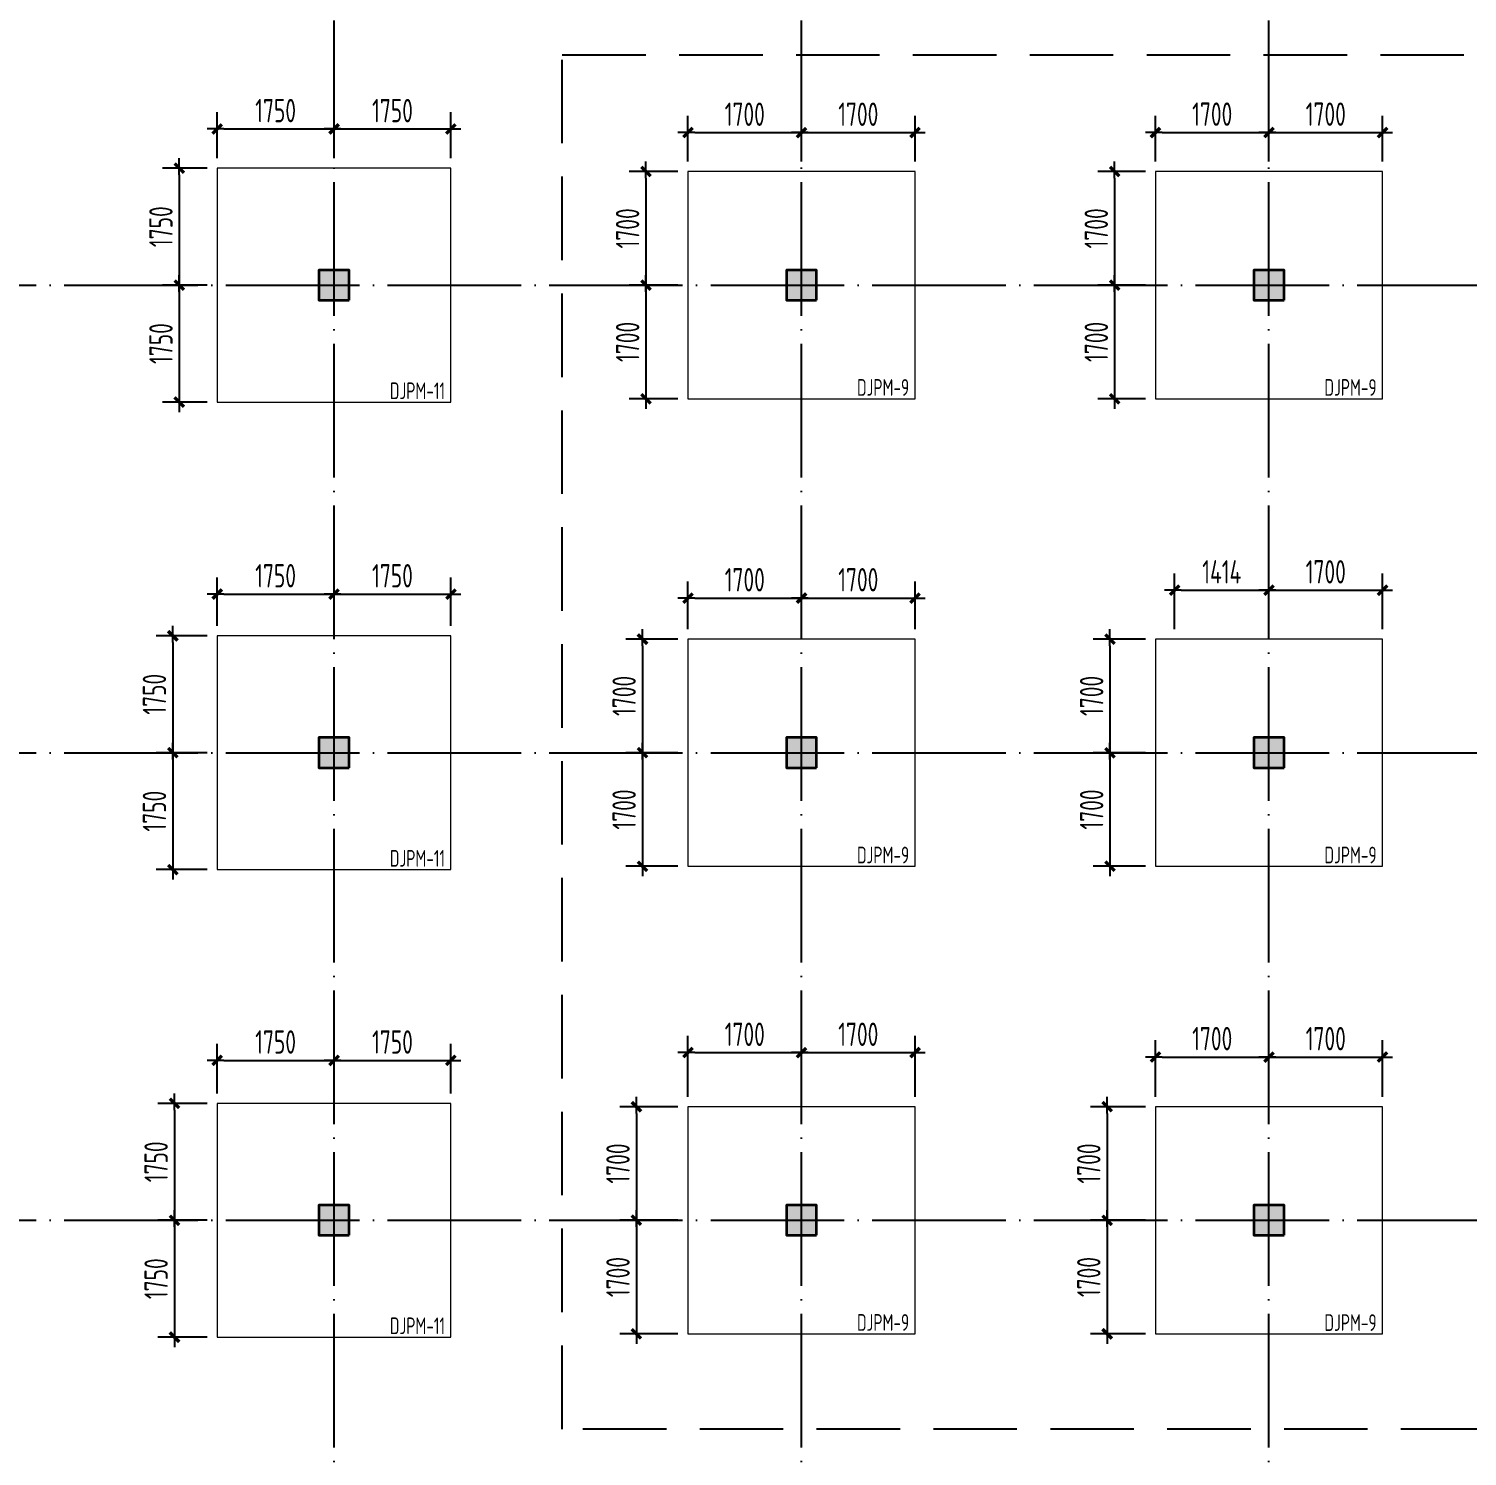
# Model space of a CAD drawing. Extents: x 8243024 to 8945023, y 669070 to 951310.
# Drawn here: x 8320972 to 8342511, y 724167 to 745537 of the extents above; entities that cross this region are included whole.
import ezdxf
from ezdxf.enums import TextEntityAlignment as Align

# ---------------------------------------------------------------- set-up
doc = ezdxf.new("R2010")
doc.units = 0
doc.header["$LTSCALE"] = 1000
doc.linetypes.add('DASH', pattern=[0.35, 0.25, -0.1])
doc.linetypes.add('DOTE', pattern=[2.42, 2, -0.2, 0.02, -0.2])
doc.layers.get('0').update_dxf_attribs({"linetype": 'CONTINUOUS'})
doc.layers.get('Defpoints').update_dxf_attribs({"linetype": 'CONTINUOUS'})
for name, color, linetype, lineweight in [('1505', 2, 'CONTINUOUS', 18), ('1526', 7, 'CONTINUOUS', 18), ('柱', 2, 'CONTINUOUS', 35)]:
    doc.layers.add(name, color=color, linetype=linetype, lineweight=lineweight)
for name, color, linetype in [('DIM', 3, 'CONTINUOUS'), ('DOTE', 1, 'DOTE'), ('柱涂实', 54, 'CONTINUOUS')]:
    doc.layers.add(name, color=color, linetype=linetype)
doc.styles.add('PkpmHz', font='Pkpmeng', dxfattribs={"width": 0.7, "bigfont": 'hztxt'})
doc.styles.add('TSSD_Dimension', font='Tssdeng.shx', dxfattribs={"width": 0.7, "bigfont": 'tssdchn.shx'})
doc.dimstyles.new('TSSD_100_100$0', dxfattribs={"dimtxt": 350, "dimasz": 100, "dimexe": 250, "dimexo": 150, "dimgap": 100, "dimtad": 1, "dimdec": 0, "dimzin": 0, "dimdsep": 46, "dimtxsty": 'TSSD_Dimension', "dimblk": '_TSDBK', "dimblk1": '_TSDBK', "dimblk2": '_TSDBK', "dimsah": 1, "dimcen": 0, "dimclrt": 7, "dimadec": 0, "dimazin": 0, "dimtfac": 1, "dimtdec": 0, "dimtix": 1, "dimtmove": 2, "dimatfit": 3, "dimldrblk": '_TSDBK', "dimfxl": 0, "dimtolj": 1, "dimtzin": 0, "dimarcsym": 0})

# ---------------------------------------------------------------- blocks, each defined once
blk = doc.blocks.new('_TSDBK')
blk.add_line((-1, 0), (1.5, 0))
at = {"const_width": 0.5}
blk.add_lwpolyline([(-0.7, -0.7), (0.7, 0.7)], dxfattribs=at)
blk = doc.blocks.new('*D3310')
at = {"layer": 'Defpoints', "color": 0}
for p in [(8323793, 743449), (8323226, 741699), (8323793, 741699)]:
    blk.add_point(p, dxfattribs=at)
at = {"layer": 'DIM', "color": 0, "lineweight": -2}
for p, q in [((8323643, 743449), (8322976, 743449)), ((8323226, 743349), (8323226, 741799)), ((8323643, 741699), (8322976, 741699))]:
    blk.add_line(p, q, dxfattribs=at)
at = {"layer": 'DIM', "color": 0, "lineweight": -2, "xscale": 100, "yscale": 100, "zscale": 100}
for p, rotation in [((8323226, 743449), 90), ((8323226, 741699), 270)]:
    blk.add_blockref('_TSDBK', p, dxfattribs=dict(at, rotation=rotation))
at = {"layer": 'DIM', "color": 7, "insert": (8322951, 742574), "char_height": 350, "attachment_point": 5, "rotation": 90, "style": 'TSSD_Dimension'}
blk.add_mtext('\\A1;1750', dxfattribs=at)
blk = doc.blocks.new('*D3311')
at = {"layer": 'Defpoints', "color": 0}
for p in [(8323793, 741699), (8323226, 739949), (8323793, 739949)]:
    blk.add_point(p, dxfattribs=at)
at = {"layer": 'DIM', "color": 0, "lineweight": -2}
for p, q in [((8323643, 741699), (8322976, 741699)), ((8323226, 741599), (8323226, 740049)), ((8323643, 739949), (8322976, 739949))]:
    blk.add_line(p, q, dxfattribs=at)
at = {"layer": 'DIM', "color": 0, "lineweight": -2, "xscale": 100, "yscale": 100, "zscale": 100}
for p, rotation in [((8323226, 741699), 90), ((8323226, 739949), 270)]:
    blk.add_blockref('_TSDBK', p, dxfattribs=dict(at, rotation=rotation))
at = {"layer": 'DIM', "color": 7, "insert": (8322951, 740824), "char_height": 350, "attachment_point": 5, "rotation": 90, "style": 'TSSD_Dimension'}
blk.add_mtext('\\A1;1750', dxfattribs=at)
blk = doc.blocks.new('*D3312')
at = {"layer": 'Defpoints', "color": 0}
for p in [(8325543, 744037), (8323793, 743449), (8325543, 743449)]:
    blk.add_point(p, dxfattribs=at)
at = {"layer": 'DIM', "color": 0, "lineweight": -2}
for p, q in [((8323793, 743599), (8323793, 744287)), ((8325543, 743599), (8325543, 744287)), ((8323893, 744037), (8325443, 744037))]:
    blk.add_line(p, q, dxfattribs=at)
at = {"layer": 'DIM', "color": 0, "lineweight": -2, "xscale": 100, "yscale": 100, "zscale": 100, "rotation": 180}
blk.add_blockref('_TSDBK', (8323793, 744037), dxfattribs=at)
at = {"layer": 'DIM', "color": 0, "lineweight": -2, "xscale": 100, "yscale": 100, "zscale": 100}
blk.add_blockref('_TSDBK', (8325543, 744037), dxfattribs=at)
at = {"layer": 'DIM', "color": 7, "insert": (8324668, 744312), "char_height": 350, "attachment_point": 5, "style": 'TSSD_Dimension'}
blk.add_mtext('\\A1;1750', dxfattribs=at)
blk = doc.blocks.new('*D3313')
at = {"layer": 'Defpoints', "color": 0}
for p in [(8327293, 744037), (8325543, 743449), (8327293, 743449)]:
    blk.add_point(p, dxfattribs=at)
at = {"layer": 'DIM', "color": 0, "lineweight": -2}
for p, q in [((8325543, 743599), (8325543, 744287)), ((8327293, 743599), (8327293, 744287)), ((8325643, 744037), (8327193, 744037))]:
    blk.add_line(p, q, dxfattribs=at)
at = {"layer": 'DIM', "color": 0, "lineweight": -2, "xscale": 100, "yscale": 100, "zscale": 100, "rotation": 180}
blk.add_blockref('_TSDBK', (8325543, 744037), dxfattribs=at)
at = {"layer": 'DIM', "color": 0, "lineweight": -2, "xscale": 100, "yscale": 100, "zscale": 100}
blk.add_blockref('_TSDBK', (8327293, 744037), dxfattribs=at)
at = {"layer": 'DIM', "color": 7, "insert": (8326418, 744312), "char_height": 350, "attachment_point": 5, "style": 'TSSD_Dimension'}
blk.add_mtext('\\A1;1750', dxfattribs=at)
blk = doc.blocks.new('*D3314')
at = {"layer": 'Defpoints', "color": 0}
for p in [(8330843, 743399), (8330214, 741699), (8330843, 741699)]:
    blk.add_point(p, dxfattribs=at)
at = {"layer": 'DIM', "color": 0, "lineweight": -2}
for p, q in [((8330693, 743399), (8329964, 743399)), ((8330214, 743299), (8330214, 741799)), ((8330693, 741699), (8329964, 741699))]:
    blk.add_line(p, q, dxfattribs=at)
at = {"layer": 'DIM', "color": 0, "lineweight": -2, "xscale": 100, "yscale": 100, "zscale": 100}
for p, rotation in [((8330214, 743399), 90), ((8330214, 741699), 270)]:
    blk.add_blockref('_TSDBK', p, dxfattribs=dict(at, rotation=rotation))
at = {"layer": 'DIM', "color": 7, "insert": (8329939, 742549), "char_height": 350, "attachment_point": 5, "rotation": 90, "style": 'TSSD_Dimension'}
blk.add_mtext('\\A1;1700', dxfattribs=at)
blk = doc.blocks.new('*D3315')
at = {"layer": 'Defpoints', "color": 0}
for p in [(8330843, 741699), (8330214, 739999), (8330843, 739999)]:
    blk.add_point(p, dxfattribs=at)
at = {"layer": 'DIM', "color": 0, "lineweight": -2}
for p, q in [((8330693, 741699), (8329964, 741699)), ((8330214, 741599), (8330214, 740099)), ((8330693, 739999), (8329964, 739999))]:
    blk.add_line(p, q, dxfattribs=at)
at = {"layer": 'DIM', "color": 0, "lineweight": -2, "xscale": 100, "yscale": 100, "zscale": 100}
for p, rotation in [((8330214, 741699), 90), ((8330214, 739999), 270)]:
    blk.add_blockref('_TSDBK', p, dxfattribs=dict(at, rotation=rotation))
at = {"layer": 'DIM', "color": 7, "insert": (8329939, 740849), "char_height": 350, "attachment_point": 5, "rotation": 90, "style": 'TSSD_Dimension'}
blk.add_mtext('\\A1;1700', dxfattribs=at)
blk = doc.blocks.new('*D3316')
at = {"layer": 'Defpoints', "color": 0}
for p in [(8332543, 743983), (8330843, 743399), (8332543, 743399)]:
    blk.add_point(p, dxfattribs=at)
at = {"layer": 'DIM', "color": 0, "lineweight": -2}
for p, q in [((8330843, 743549), (8330843, 744233)), ((8332543, 743549), (8332543, 744233)), ((8330943, 743983), (8332443, 743983))]:
    blk.add_line(p, q, dxfattribs=at)
at = {"layer": 'DIM', "color": 0, "lineweight": -2, "xscale": 100, "yscale": 100, "zscale": 100, "rotation": 180}
blk.add_blockref('_TSDBK', (8330843, 743983), dxfattribs=at)
at = {"layer": 'DIM', "color": 0, "lineweight": -2, "xscale": 100, "yscale": 100, "zscale": 100}
blk.add_blockref('_TSDBK', (8332543, 743983), dxfattribs=at)
at = {"layer": 'DIM', "color": 7, "insert": (8331693, 744258), "char_height": 350, "attachment_point": 5, "style": 'TSSD_Dimension'}
blk.add_mtext('\\A1;1700', dxfattribs=at)
blk = doc.blocks.new('*D3317')
at = {"layer": 'Defpoints', "color": 0}
for p in [(8334243, 743983), (8332543, 743399), (8334243, 743399)]:
    blk.add_point(p, dxfattribs=at)
at = {"layer": 'DIM', "color": 0, "lineweight": -2}
for p, q in [((8332543, 743549), (8332543, 744233)), ((8334243, 743549), (8334243, 744233)), ((8332643, 743983), (8334143, 743983))]:
    blk.add_line(p, q, dxfattribs=at)
at = {"layer": 'DIM', "color": 0, "lineweight": -2, "xscale": 100, "yscale": 100, "zscale": 100, "rotation": 180}
blk.add_blockref('_TSDBK', (8332543, 743983), dxfattribs=at)
at = {"layer": 'DIM', "color": 0, "lineweight": -2, "xscale": 100, "yscale": 100, "zscale": 100}
blk.add_blockref('_TSDBK', (8334243, 743983), dxfattribs=at)
at = {"layer": 'DIM', "color": 7, "insert": (8333393, 744258), "char_height": 350, "attachment_point": 5, "style": 'TSSD_Dimension'}
blk.add_mtext('\\A1;1700', dxfattribs=at)
blk = doc.blocks.new('*D3318')
at = {"layer": 'Defpoints', "color": 0}
for p in [(8337843, 743399), (8337232, 741699), (8337843, 741699)]:
    blk.add_point(p, dxfattribs=at)
at = {"layer": 'DIM', "color": 0, "lineweight": -2}
for p, q in [((8337693, 743399), (8336982, 743399)), ((8337232, 743299), (8337232, 741799)), ((8337693, 741699), (8336982, 741699))]:
    blk.add_line(p, q, dxfattribs=at)
at = {"layer": 'DIM', "color": 0, "lineweight": -2, "xscale": 100, "yscale": 100, "zscale": 100}
for p, rotation in [((8337232, 743399), 90), ((8337232, 741699), 270)]:
    blk.add_blockref('_TSDBK', p, dxfattribs=dict(at, rotation=rotation))
at = {"layer": 'DIM', "color": 7, "insert": (8336957, 742549), "char_height": 350, "attachment_point": 5, "rotation": 90, "style": 'TSSD_Dimension'}
blk.add_mtext('\\A1;1700', dxfattribs=at)
blk = doc.blocks.new('*D3319')
at = {"layer": 'Defpoints', "color": 0}
for p in [(8337843, 741699), (8337232, 739999), (8337843, 739999)]:
    blk.add_point(p, dxfattribs=at)
at = {"layer": 'DIM', "color": 0, "lineweight": -2}
for p, q in [((8337693, 741699), (8336982, 741699)), ((8337232, 741599), (8337232, 740099)), ((8337693, 739999), (8336982, 739999))]:
    blk.add_line(p, q, dxfattribs=at)
at = {"layer": 'DIM', "color": 0, "lineweight": -2, "xscale": 100, "yscale": 100, "zscale": 100}
for p, rotation in [((8337232, 741699), 90), ((8337232, 739999), 270)]:
    blk.add_blockref('_TSDBK', p, dxfattribs=dict(at, rotation=rotation))
at = {"layer": 'DIM', "color": 7, "insert": (8336957, 740849), "char_height": 350, "attachment_point": 5, "rotation": 90, "style": 'TSSD_Dimension'}
blk.add_mtext('\\A1;1700', dxfattribs=at)
blk = doc.blocks.new('*D3320')
at = {"layer": 'Defpoints', "color": 0}
for p in [(8339543, 743984), (8337843, 743399), (8339543, 743399)]:
    blk.add_point(p, dxfattribs=at)
at = {"layer": 'DIM', "color": 0, "lineweight": -2}
for p, q in [((8337843, 743549), (8337843, 744234)), ((8339543, 743549), (8339543, 744234)), ((8337943, 743984), (8339443, 743984))]:
    blk.add_line(p, q, dxfattribs=at)
at = {"layer": 'DIM', "color": 0, "lineweight": -2, "xscale": 100, "yscale": 100, "zscale": 100, "rotation": 180}
blk.add_blockref('_TSDBK', (8337843, 743984), dxfattribs=at)
at = {"layer": 'DIM', "color": 0, "lineweight": -2, "xscale": 100, "yscale": 100, "zscale": 100}
blk.add_blockref('_TSDBK', (8339543, 743984), dxfattribs=at)
at = {"layer": 'DIM', "color": 7, "insert": (8338693, 744259), "char_height": 350, "attachment_point": 5, "style": 'TSSD_Dimension'}
blk.add_mtext('\\A1;1700', dxfattribs=at)
blk = doc.blocks.new('*D3321')
at = {"layer": 'Defpoints', "color": 0}
for p in [(8341243, 743984), (8339543, 743399), (8341243, 743399)]:
    blk.add_point(p, dxfattribs=at)
at = {"layer": 'DIM', "color": 0, "lineweight": -2}
for p, q in [((8339543, 743549), (8339543, 744234)), ((8341243, 743549), (8341243, 744234)), ((8339643, 743984), (8341143, 743984))]:
    blk.add_line(p, q, dxfattribs=at)
at = {"layer": 'DIM', "color": 0, "lineweight": -2, "xscale": 100, "yscale": 100, "zscale": 100, "rotation": 180}
blk.add_blockref('_TSDBK', (8339543, 743984), dxfattribs=at)
at = {"layer": 'DIM', "color": 0, "lineweight": -2, "xscale": 100, "yscale": 100, "zscale": 100}
blk.add_blockref('_TSDBK', (8341243, 743984), dxfattribs=at)
at = {"layer": 'DIM', "color": 7, "insert": (8340393, 744259), "char_height": 350, "attachment_point": 5, "style": 'TSSD_Dimension'}
blk.add_mtext('\\A1;1700', dxfattribs=at)
blk = doc.blocks.new('*D3366')
at = {"layer": 'Defpoints', "color": 0}
for p in [(8323793, 736449), (8323129, 734699), (8323793, 734699)]:
    blk.add_point(p, dxfattribs=at)
at = {"layer": 'DIM', "color": 0, "lineweight": -2}
for p, q in [((8323643, 736449), (8322879, 736449)), ((8323129, 736349), (8323129, 734799)), ((8323643, 734699), (8322879, 734699))]:
    blk.add_line(p, q, dxfattribs=at)
at = {"layer": 'DIM', "color": 0, "lineweight": -2, "xscale": 100, "yscale": 100, "zscale": 100}
for p, rotation in [((8323129, 736449), 90), ((8323129, 734699), 270)]:
    blk.add_blockref('_TSDBK', p, dxfattribs=dict(at, rotation=rotation))
at = {"layer": 'DIM', "color": 7, "insert": (8322854, 735574), "char_height": 350, "attachment_point": 5, "rotation": 90, "style": 'TSSD_Dimension'}
blk.add_mtext('\\A1;1750', dxfattribs=at)
blk = doc.blocks.new('*D3367')
at = {"layer": 'Defpoints', "color": 0}
for p in [(8323793, 734699), (8323129, 732949), (8323793, 732949)]:
    blk.add_point(p, dxfattribs=at)
at = {"layer": 'DIM', "color": 0, "lineweight": -2}
for p, q in [((8323643, 734699), (8322879, 734699)), ((8323129, 734599), (8323129, 733049)), ((8323643, 732949), (8322879, 732949))]:
    blk.add_line(p, q, dxfattribs=at)
at = {"layer": 'DIM', "color": 0, "lineweight": -2, "xscale": 100, "yscale": 100, "zscale": 100}
for p, rotation in [((8323129, 734699), 90), ((8323129, 732949), 270)]:
    blk.add_blockref('_TSDBK', p, dxfattribs=dict(at, rotation=rotation))
at = {"layer": 'DIM', "color": 7, "insert": (8322854, 733824), "char_height": 350, "attachment_point": 5, "rotation": 90, "style": 'TSSD_Dimension'}
blk.add_mtext('\\A1;1750', dxfattribs=at)
blk = doc.blocks.new('*D3368')
at = {"layer": 'Defpoints', "color": 0}
for p in [(8325543, 737073), (8323793, 736449), (8325543, 736449)]:
    blk.add_point(p, dxfattribs=at)
at = {"layer": 'DIM', "color": 0, "lineweight": -2}
for p, q in [((8323793, 736599), (8323793, 737323)), ((8325543, 736599), (8325543, 737323)), ((8323893, 737073), (8325443, 737073))]:
    blk.add_line(p, q, dxfattribs=at)
at = {"layer": 'DIM', "color": 0, "lineweight": -2, "xscale": 100, "yscale": 100, "zscale": 100, "rotation": 180}
blk.add_blockref('_TSDBK', (8323793, 737073), dxfattribs=at)
at = {"layer": 'DIM', "color": 0, "lineweight": -2, "xscale": 100, "yscale": 100, "zscale": 100}
blk.add_blockref('_TSDBK', (8325543, 737073), dxfattribs=at)
at = {"layer": 'DIM', "color": 7, "insert": (8324668, 737348), "char_height": 350, "attachment_point": 5, "style": 'TSSD_Dimension'}
blk.add_mtext('\\A1;1750', dxfattribs=at)
blk = doc.blocks.new('*D3369')
at = {"layer": 'Defpoints', "color": 0}
for p in [(8327293, 737073), (8325543, 736449), (8327293, 736449)]:
    blk.add_point(p, dxfattribs=at)
at = {"layer": 'DIM', "color": 0, "lineweight": -2}
for p, q in [((8325543, 736599), (8325543, 737323)), ((8327293, 736599), (8327293, 737323)), ((8325643, 737073), (8327193, 737073))]:
    blk.add_line(p, q, dxfattribs=at)
at = {"layer": 'DIM', "color": 0, "lineweight": -2, "xscale": 100, "yscale": 100, "zscale": 100, "rotation": 180}
blk.add_blockref('_TSDBK', (8325543, 737073), dxfattribs=at)
at = {"layer": 'DIM', "color": 0, "lineweight": -2, "xscale": 100, "yscale": 100, "zscale": 100}
blk.add_blockref('_TSDBK', (8327293, 737073), dxfattribs=at)
at = {"layer": 'DIM', "color": 7, "insert": (8326418, 737348), "char_height": 350, "attachment_point": 5, "style": 'TSSD_Dimension'}
blk.add_mtext('\\A1;1750', dxfattribs=at)
blk = doc.blocks.new('*D3370')
at = {"layer": 'Defpoints', "color": 0}
for p in [(8330843, 736399), (8330162, 734699), (8330843, 734699)]:
    blk.add_point(p, dxfattribs=at)
at = {"layer": 'DIM', "color": 0, "lineweight": -2}
for p, q in [((8330693, 736399), (8329912, 736399)), ((8330162, 736299), (8330162, 734799)), ((8330693, 734699), (8329912, 734699))]:
    blk.add_line(p, q, dxfattribs=at)
at = {"layer": 'DIM', "color": 0, "lineweight": -2, "xscale": 100, "yscale": 100, "zscale": 100}
for p, rotation in [((8330162, 736399), 90), ((8330162, 734699), 270)]:
    blk.add_blockref('_TSDBK', p, dxfattribs=dict(at, rotation=rotation))
at = {"layer": 'DIM', "color": 7, "insert": (8329887, 735549), "char_height": 350, "attachment_point": 5, "rotation": 90, "style": 'TSSD_Dimension'}
blk.add_mtext('\\A1;1700', dxfattribs=at)
blk = doc.blocks.new('*D3371')
at = {"layer": 'Defpoints', "color": 0}
for p in [(8330843, 734699), (8330162, 732999), (8330843, 732999)]:
    blk.add_point(p, dxfattribs=at)
at = {"layer": 'DIM', "color": 0, "lineweight": -2}
for p, q in [((8330693, 734699), (8329912, 734699)), ((8330162, 734599), (8330162, 733099)), ((8330693, 732999), (8329912, 732999))]:
    blk.add_line(p, q, dxfattribs=at)
at = {"layer": 'DIM', "color": 0, "lineweight": -2, "xscale": 100, "yscale": 100, "zscale": 100}
for p, rotation in [((8330162, 734699), 90), ((8330162, 732999), 270)]:
    blk.add_blockref('_TSDBK', p, dxfattribs=dict(at, rotation=rotation))
at = {"layer": 'DIM', "color": 7, "insert": (8329887, 733849), "char_height": 350, "attachment_point": 5, "rotation": 90, "style": 'TSSD_Dimension'}
blk.add_mtext('\\A1;1700', dxfattribs=at)
blk = doc.blocks.new('*D3372')
at = {"layer": 'Defpoints', "color": 0}
for p in [(8332543, 737013), (8330843, 736399), (8332543, 736399)]:
    blk.add_point(p, dxfattribs=at)
at = {"layer": 'DIM', "color": 0, "lineweight": -2}
for p, q in [((8330843, 736549), (8330843, 737263)), ((8332543, 736549), (8332543, 737263)), ((8330943, 737013), (8332443, 737013))]:
    blk.add_line(p, q, dxfattribs=at)
at = {"layer": 'DIM', "color": 0, "lineweight": -2, "xscale": 100, "yscale": 100, "zscale": 100, "rotation": 180}
blk.add_blockref('_TSDBK', (8330843, 737013), dxfattribs=at)
at = {"layer": 'DIM', "color": 0, "lineweight": -2, "xscale": 100, "yscale": 100, "zscale": 100}
blk.add_blockref('_TSDBK', (8332543, 737013), dxfattribs=at)
at = {"layer": 'DIM', "color": 7, "insert": (8331693, 737288), "char_height": 350, "attachment_point": 5, "style": 'TSSD_Dimension'}
blk.add_mtext('\\A1;1700', dxfattribs=at)
blk = doc.blocks.new('*D3373')
at = {"layer": 'Defpoints', "color": 0}
for p in [(8334243, 737013), (8332543, 736399), (8334243, 736399)]:
    blk.add_point(p, dxfattribs=at)
at = {"layer": 'DIM', "color": 0, "lineweight": -2}
for p, q in [((8332543, 736549), (8332543, 737263)), ((8334243, 736549), (8334243, 737263)), ((8332643, 737013), (8334143, 737013))]:
    blk.add_line(p, q, dxfattribs=at)
at = {"layer": 'DIM', "color": 0, "lineweight": -2, "xscale": 100, "yscale": 100, "zscale": 100, "rotation": 180}
blk.add_blockref('_TSDBK', (8332543, 737013), dxfattribs=at)
at = {"layer": 'DIM', "color": 0, "lineweight": -2, "xscale": 100, "yscale": 100, "zscale": 100}
blk.add_blockref('_TSDBK', (8334243, 737013), dxfattribs=at)
at = {"layer": 'DIM', "color": 7, "insert": (8333393, 737288), "char_height": 350, "attachment_point": 5, "style": 'TSSD_Dimension'}
blk.add_mtext('\\A1;1700', dxfattribs=at)
blk = doc.blocks.new('*D3374')
at = {"layer": 'Defpoints', "color": 0}
for p in [(8337843, 736399), (8337162, 734699), (8337843, 734699)]:
    blk.add_point(p, dxfattribs=at)
at = {"layer": 'DIM', "color": 0, "lineweight": -2}
for p, q in [((8337693, 736399), (8336912, 736399)), ((8337162, 736299), (8337162, 734799)), ((8337693, 734699), (8336912, 734699))]:
    blk.add_line(p, q, dxfattribs=at)
at = {"layer": 'DIM', "color": 0, "lineweight": -2, "xscale": 100, "yscale": 100, "zscale": 100}
for p, rotation in [((8337162, 736399), 90), ((8337162, 734699), 270)]:
    blk.add_blockref('_TSDBK', p, dxfattribs=dict(at, rotation=rotation))
at = {"layer": 'DIM', "color": 7, "insert": (8336887, 735549), "char_height": 350, "attachment_point": 5, "rotation": 90, "style": 'TSSD_Dimension'}
blk.add_mtext('\\A1;1700', dxfattribs=at)
blk = doc.blocks.new('*D3375')
at = {"layer": 'Defpoints', "color": 0}
for p in [(8337843, 734699), (8337162, 732999), (8337843, 732999)]:
    blk.add_point(p, dxfattribs=at)
at = {"layer": 'DIM', "color": 0, "lineweight": -2}
for p, q in [((8337693, 734699), (8336912, 734699)), ((8337162, 734599), (8337162, 733099)), ((8337693, 732999), (8336912, 732999))]:
    blk.add_line(p, q, dxfattribs=at)
at = {"layer": 'DIM', "color": 0, "lineweight": -2, "xscale": 100, "yscale": 100, "zscale": 100}
for p, rotation in [((8337162, 734699), 90), ((8337162, 732999), 270)]:
    blk.add_blockref('_TSDBK', p, dxfattribs=dict(at, rotation=rotation))
at = {"layer": 'DIM', "color": 7, "insert": (8336887, 733849), "char_height": 350, "attachment_point": 5, "rotation": 90, "style": 'TSSD_Dimension'}
blk.add_mtext('\\A1;1700', dxfattribs=at)
blk = doc.blocks.new('*D3376')
at = {"layer": 'Defpoints', "color": 0}
for p in [(8339543, 737132), (8338129, 736399), (8339543, 736399)]:
    blk.add_point(p, dxfattribs=at)
at = {"layer": 'DIM', "color": 0, "lineweight": -2}
for p, q in [((8338129, 736549), (8338129, 737382)), ((8339543, 736549), (8339543, 737382)), ((8338229, 737132), (8339443, 737132))]:
    blk.add_line(p, q, dxfattribs=at)
at = {"layer": 'DIM', "color": 0, "lineweight": -2, "xscale": 100, "yscale": 100, "zscale": 100, "rotation": 180}
blk.add_blockref('_TSDBK', (8338129, 737132), dxfattribs=at)
at = {"layer": 'DIM', "color": 0, "lineweight": -2, "xscale": 100, "yscale": 100, "zscale": 100}
blk.add_blockref('_TSDBK', (8339543, 737132), dxfattribs=at)
at = {"layer": 'DIM', "color": 7, "insert": (8338836, 737407), "char_height": 350, "attachment_point": 5, "style": 'TSSD_Dimension'}
blk.add_mtext('\\A1;1414', dxfattribs=at)
blk = doc.blocks.new('*D3377')
at = {"layer": 'Defpoints', "color": 0}
for p in [(8341243, 737132), (8339543, 736399), (8341243, 736399)]:
    blk.add_point(p, dxfattribs=at)
at = {"layer": 'DIM', "color": 0, "lineweight": -2}
for p, q in [((8339543, 736549), (8339543, 737382)), ((8341243, 736549), (8341243, 737382)), ((8339643, 737132), (8341143, 737132))]:
    blk.add_line(p, q, dxfattribs=at)
at = {"layer": 'DIM', "color": 0, "lineweight": -2, "xscale": 100, "yscale": 100, "zscale": 100, "rotation": 180}
blk.add_blockref('_TSDBK', (8339543, 737132), dxfattribs=at)
at = {"layer": 'DIM', "color": 0, "lineweight": -2, "xscale": 100, "yscale": 100, "zscale": 100}
blk.add_blockref('_TSDBK', (8341243, 737132), dxfattribs=at)
at = {"layer": 'DIM', "color": 7, "insert": (8340393, 737407), "char_height": 350, "attachment_point": 5, "style": 'TSSD_Dimension'}
blk.add_mtext('\\A1;1700', dxfattribs=at)
blk = doc.blocks.new('*D3426')
at = {"layer": 'Defpoints', "color": 0}
for p in [(8323793, 729449), (8323154, 727699), (8323793, 727699)]:
    blk.add_point(p, dxfattribs=at)
at = {"layer": 'DIM', "color": 0, "lineweight": -2}
for p, q in [((8323643, 729449), (8322904, 729449)), ((8323154, 729349), (8323154, 727799)), ((8323643, 727699), (8322904, 727699))]:
    blk.add_line(p, q, dxfattribs=at)
at = {"layer": 'DIM', "color": 0, "lineweight": -2, "xscale": 100, "yscale": 100, "zscale": 100}
for p, rotation in [((8323154, 729449), 90), ((8323154, 727699), 270)]:
    blk.add_blockref('_TSDBK', p, dxfattribs=dict(at, rotation=rotation))
at = {"layer": 'DIM', "color": 7, "insert": (8322879, 728574), "char_height": 350, "attachment_point": 5, "rotation": 90, "style": 'TSSD_Dimension'}
blk.add_mtext('\\A1;1750', dxfattribs=at)
blk = doc.blocks.new('*D3427')
at = {"layer": 'Defpoints', "color": 0}
for p in [(8323793, 727699), (8323154, 725949), (8323793, 725949)]:
    blk.add_point(p, dxfattribs=at)
at = {"layer": 'DIM', "color": 0, "lineweight": -2}
for p, q in [((8323643, 727699), (8322904, 727699)), ((8323154, 727599), (8323154, 726049)), ((8323643, 725949), (8322904, 725949))]:
    blk.add_line(p, q, dxfattribs=at)
at = {"layer": 'DIM', "color": 0, "lineweight": -2, "xscale": 100, "yscale": 100, "zscale": 100}
for p, rotation in [((8323154, 727699), 90), ((8323154, 725949), 270)]:
    blk.add_blockref('_TSDBK', p, dxfattribs=dict(at, rotation=rotation))
at = {"layer": 'DIM', "color": 7, "insert": (8322879, 726824), "char_height": 350, "attachment_point": 5, "rotation": 90, "style": 'TSSD_Dimension'}
blk.add_mtext('\\A1;1750', dxfattribs=at)
blk = doc.blocks.new('*D3428')
at = {"layer": 'Defpoints', "color": 0}
for p in [(8325543, 730093), (8323793, 729449), (8325543, 729449)]:
    blk.add_point(p, dxfattribs=at)
at = {"layer": 'DIM', "color": 0, "lineweight": -2}
for p, q in [((8323793, 729599), (8323793, 730343)), ((8325543, 729599), (8325543, 730343)), ((8323893, 730093), (8325443, 730093))]:
    blk.add_line(p, q, dxfattribs=at)
at = {"layer": 'DIM', "color": 0, "lineweight": -2, "xscale": 100, "yscale": 100, "zscale": 100, "rotation": 180}
blk.add_blockref('_TSDBK', (8323793, 730093), dxfattribs=at)
at = {"layer": 'DIM', "color": 0, "lineweight": -2, "xscale": 100, "yscale": 100, "zscale": 100}
blk.add_blockref('_TSDBK', (8325543, 730093), dxfattribs=at)
at = {"layer": 'DIM', "color": 7, "insert": (8324668, 730368), "char_height": 350, "attachment_point": 5, "style": 'TSSD_Dimension'}
blk.add_mtext('\\A1;1750', dxfattribs=at)
blk = doc.blocks.new('*D3429')
at = {"layer": 'Defpoints', "color": 0}
for p in [(8327293, 730093), (8325543, 729449), (8327293, 729449)]:
    blk.add_point(p, dxfattribs=at)
at = {"layer": 'DIM', "color": 0, "lineweight": -2}
for p, q in [((8325543, 729599), (8325543, 730343)), ((8327293, 729599), (8327293, 730343)), ((8325643, 730093), (8327193, 730093))]:
    blk.add_line(p, q, dxfattribs=at)
at = {"layer": 'DIM', "color": 0, "lineweight": -2, "xscale": 100, "yscale": 100, "zscale": 100, "rotation": 180}
blk.add_blockref('_TSDBK', (8325543, 730093), dxfattribs=at)
at = {"layer": 'DIM', "color": 0, "lineweight": -2, "xscale": 100, "yscale": 100, "zscale": 100}
blk.add_blockref('_TSDBK', (8327293, 730093), dxfattribs=at)
at = {"layer": 'DIM', "color": 7, "insert": (8326418, 730368), "char_height": 350, "attachment_point": 5, "style": 'TSSD_Dimension'}
blk.add_mtext('\\A1;1750', dxfattribs=at)
blk = doc.blocks.new('*D3430')
at = {"layer": 'Defpoints', "color": 0}
for p in [(8330843, 729399), (8330070, 727699), (8330843, 727699)]:
    blk.add_point(p, dxfattribs=at)
at = {"layer": 'DIM', "color": 0, "lineweight": -2}
for p, q in [((8330693, 729399), (8329820, 729399)), ((8330070, 729299), (8330070, 727799)), ((8330693, 727699), (8329820, 727699))]:
    blk.add_line(p, q, dxfattribs=at)
at = {"layer": 'DIM', "color": 0, "lineweight": -2, "xscale": 100, "yscale": 100, "zscale": 100}
for p, rotation in [((8330070, 729399), 90), ((8330070, 727699), 270)]:
    blk.add_blockref('_TSDBK', p, dxfattribs=dict(at, rotation=rotation))
at = {"layer": 'DIM', "color": 7, "insert": (8329795, 728549), "char_height": 350, "attachment_point": 5, "rotation": 90, "style": 'TSSD_Dimension'}
blk.add_mtext('\\A1;1700', dxfattribs=at)
blk = doc.blocks.new('*D3431')
at = {"layer": 'Defpoints', "color": 0}
for p in [(8330843, 727699), (8330070, 725999), (8330843, 725999)]:
    blk.add_point(p, dxfattribs=at)
at = {"layer": 'DIM', "color": 0, "lineweight": -2}
for p, q in [((8330693, 727699), (8329820, 727699)), ((8330070, 727599), (8330070, 726099)), ((8330693, 725999), (8329820, 725999))]:
    blk.add_line(p, q, dxfattribs=at)
at = {"layer": 'DIM', "color": 0, "lineweight": -2, "xscale": 100, "yscale": 100, "zscale": 100}
for p, rotation in [((8330070, 727699), 90), ((8330070, 725999), 270)]:
    blk.add_blockref('_TSDBK', p, dxfattribs=dict(at, rotation=rotation))
at = {"layer": 'DIM', "color": 7, "insert": (8329795, 726849), "char_height": 350, "attachment_point": 5, "rotation": 90, "style": 'TSSD_Dimension'}
blk.add_mtext('\\A1;1700', dxfattribs=at)
blk = doc.blocks.new('*D3432')
at = {"layer": 'Defpoints', "color": 0}
for p in [(8332543, 730209), (8330843, 729399), (8332543, 729399)]:
    blk.add_point(p, dxfattribs=at)
at = {"layer": 'DIM', "color": 0, "lineweight": -2}
for p, q in [((8330843, 729549), (8330843, 730459)), ((8332543, 729549), (8332543, 730459)), ((8330943, 730209), (8332443, 730209))]:
    blk.add_line(p, q, dxfattribs=at)
at = {"layer": 'DIM', "color": 0, "lineweight": -2, "xscale": 100, "yscale": 100, "zscale": 100, "rotation": 180}
blk.add_blockref('_TSDBK', (8330843, 730209), dxfattribs=at)
at = {"layer": 'DIM', "color": 0, "lineweight": -2, "xscale": 100, "yscale": 100, "zscale": 100}
blk.add_blockref('_TSDBK', (8332543, 730209), dxfattribs=at)
at = {"layer": 'DIM', "color": 7, "insert": (8331693, 730484), "char_height": 350, "attachment_point": 5, "style": 'TSSD_Dimension'}
blk.add_mtext('\\A1;1700', dxfattribs=at)
blk = doc.blocks.new('*D3433')
at = {"layer": 'Defpoints', "color": 0}
for p in [(8334243, 730209), (8332543, 729399), (8334243, 729399)]:
    blk.add_point(p, dxfattribs=at)
at = {"layer": 'DIM', "color": 0, "lineweight": -2}
for p, q in [((8332543, 729549), (8332543, 730459)), ((8334243, 729549), (8334243, 730459)), ((8332643, 730209), (8334143, 730209))]:
    blk.add_line(p, q, dxfattribs=at)
at = {"layer": 'DIM', "color": 0, "lineweight": -2, "xscale": 100, "yscale": 100, "zscale": 100, "rotation": 180}
blk.add_blockref('_TSDBK', (8332543, 730209), dxfattribs=at)
at = {"layer": 'DIM', "color": 0, "lineweight": -2, "xscale": 100, "yscale": 100, "zscale": 100}
blk.add_blockref('_TSDBK', (8334243, 730209), dxfattribs=at)
at = {"layer": 'DIM', "color": 7, "insert": (8333393, 730484), "char_height": 350, "attachment_point": 5, "style": 'TSSD_Dimension'}
blk.add_mtext('\\A1;1700', dxfattribs=at)
blk = doc.blocks.new('*D3434')
at = {"layer": 'Defpoints', "color": 0}
for p in [(8337843, 729399), (8337120, 727699), (8337843, 727699)]:
    blk.add_point(p, dxfattribs=at)
at = {"layer": 'DIM', "color": 0, "lineweight": -2}
for p, q in [((8337693, 729399), (8336870, 729399)), ((8337120, 729299), (8337120, 727799)), ((8337693, 727699), (8336870, 727699))]:
    blk.add_line(p, q, dxfattribs=at)
at = {"layer": 'DIM', "color": 0, "lineweight": -2, "xscale": 100, "yscale": 100, "zscale": 100}
for p, rotation in [((8337120, 729399), 90), ((8337120, 727699), 270)]:
    blk.add_blockref('_TSDBK', p, dxfattribs=dict(at, rotation=rotation))
at = {"layer": 'DIM', "color": 7, "insert": (8336845, 728549), "char_height": 350, "attachment_point": 5, "rotation": 90, "style": 'TSSD_Dimension'}
blk.add_mtext('\\A1;1700', dxfattribs=at)
blk = doc.blocks.new('*D3435')
at = {"layer": 'Defpoints', "color": 0}
for p in [(8337843, 727699), (8337120, 725999), (8337843, 725999)]:
    blk.add_point(p, dxfattribs=at)
at = {"layer": 'DIM', "color": 0, "lineweight": -2}
for p, q in [((8337693, 727699), (8336870, 727699)), ((8337120, 727599), (8337120, 726099)), ((8337693, 725999), (8336870, 725999))]:
    blk.add_line(p, q, dxfattribs=at)
at = {"layer": 'DIM', "color": 0, "lineweight": -2, "xscale": 100, "yscale": 100, "zscale": 100}
for p, rotation in [((8337120, 727699), 90), ((8337120, 725999), 270)]:
    blk.add_blockref('_TSDBK', p, dxfattribs=dict(at, rotation=rotation))
at = {"layer": 'DIM', "color": 7, "insert": (8336845, 726849), "char_height": 350, "attachment_point": 5, "rotation": 90, "style": 'TSSD_Dimension'}
blk.add_mtext('\\A1;1700', dxfattribs=at)
blk = doc.blocks.new('*D3436')
at = {"layer": 'Defpoints', "color": 0}
for p in [(8339543, 730143), (8337843, 729399), (8339543, 729399)]:
    blk.add_point(p, dxfattribs=at)
at = {"layer": 'DIM', "color": 0, "lineweight": -2}
for p, q in [((8337843, 729549), (8337843, 730393)), ((8339543, 729549), (8339543, 730393)), ((8337943, 730143), (8339443, 730143))]:
    blk.add_line(p, q, dxfattribs=at)
at = {"layer": 'DIM', "color": 0, "lineweight": -2, "xscale": 100, "yscale": 100, "zscale": 100, "rotation": 180}
blk.add_blockref('_TSDBK', (8337843, 730143), dxfattribs=at)
at = {"layer": 'DIM', "color": 0, "lineweight": -2, "xscale": 100, "yscale": 100, "zscale": 100}
blk.add_blockref('_TSDBK', (8339543, 730143), dxfattribs=at)
at = {"layer": 'DIM', "color": 7, "insert": (8338693, 730418), "char_height": 350, "attachment_point": 5, "style": 'TSSD_Dimension'}
blk.add_mtext('\\A1;1700', dxfattribs=at)
blk = doc.blocks.new('*D3437')
at = {"layer": 'Defpoints', "color": 0}
for p in [(8341243, 730143), (8339543, 729399), (8341243, 729399)]:
    blk.add_point(p, dxfattribs=at)
at = {"layer": 'DIM', "color": 0, "lineweight": -2}
for p, q in [((8339543, 729549), (8339543, 730393)), ((8341243, 729549), (8341243, 730393)), ((8339643, 730143), (8341143, 730143))]:
    blk.add_line(p, q, dxfattribs=at)
at = {"layer": 'DIM', "color": 0, "lineweight": -2, "xscale": 100, "yscale": 100, "zscale": 100, "rotation": 180}
blk.add_blockref('_TSDBK', (8339543, 730143), dxfattribs=at)
at = {"layer": 'DIM', "color": 0, "lineweight": -2, "xscale": 100, "yscale": 100, "zscale": 100}
blk.add_blockref('_TSDBK', (8341243, 730143), dxfattribs=at)
at = {"layer": 'DIM', "color": 7, "insert": (8340393, 730418), "char_height": 350, "attachment_point": 5, "style": 'TSSD_Dimension'}
blk.add_mtext('\\A1;1700', dxfattribs=at)

msp = doc.modelspace()

# ---------------------------------------------------------------- hatches: boundary and pattern name
at = {"layer": '柱涂实'}
for points in [[(8325767.7, 741474.4), (8325767.7, 741924.4), (8325317.7, 741924.4), (8325317.7, 741474.4)], [(8332767.7, 741474.4), (8332767.7, 741924.4), (8332317.7, 741924.4), (8332317.7, 741474.4)], [(8339767.7, 741474.4), (8339767.7, 741924.4), (8339317.7, 741924.4), (8339317.7, 741474.4)], [(8325767.7, 734474.4), (8325767.7, 734924.4), (8325317.7, 734924.4), (8325317.7, 734474.4)], [(8332767.7, 734474.4), (8332767.7, 734924.4), (8332317.7, 734924.4), (8332317.7, 734474.4)], [(8339767.7, 734474.4), (8339767.7, 734924.4), (8339317.7, 734924.4), (8339317.7, 734474.4)], [(8325767.7, 727474.4), (8325767.7, 727924.4), (8325317.7, 727924.4), (8325317.7, 727474.4)], [(8332767.7, 727474.4), (8332767.7, 727924.4), (8332317.7, 727924.4), (8332317.7, 727474.4)], [(8339767.7, 727474.4), (8339767.7, 727924.4), (8339317.7, 727924.4), (8339317.7, 727474.4)]]:
    msp.add_hatch(color=256, dxfattribs=at).paths.add_polyline_path(points)

# ---------------------------------------------------------------- linework, layer by layer
at = {"linetype": 'DASH', "ltscale": 5}
msp.add_lwpolyline([(8328961.3, 745149.2), (8377769.1, 745149.2), (8377769.1, 724573.8), (8328961.3, 724573.8)], close=True, dxfattribs=at)
at = {"layer": '1505'}
for points in [[(8323792.7, 739949.4), (8327292.7, 739949.4), (8327292.7, 743449.4), (8323792.7, 743449.4)], [(8330842.7, 739999.4), (8334242.7, 739999.4), (8334242.7, 743399.4), (8330842.7, 743399.4)], [(8337842.7, 739999.4), (8341242.7, 739999.4), (8341242.7, 743399.4), (8337842.7, 743399.4)], [(8323792.7, 732949.4), (8327292.7, 732949.4), (8327292.7, 736449.4), (8323792.7, 736449.4)], [(8330842.7, 732999.4), (8334242.7, 732999.4), (8334242.7, 736399.4), (8330842.7, 736399.4)], [(8337842.7, 732999.4), (8341242.7, 732999.4), (8341242.7, 736399.4), (8337842.7, 736399.4)], [(8323792.7, 725949.4), (8327292.7, 725949.4), (8327292.7, 729449.4), (8323792.7, 729449.4)], [(8330842.7, 725999.4), (8334242.7, 725999.4), (8334242.7, 729399.4), (8330842.7, 729399.4)], [(8337842.7, 725999.4), (8341242.7, 725999.4), (8341242.7, 729399.4), (8337842.7, 729399.4)]]:
    msp.add_lwpolyline(points, close=True, dxfattribs=at)
at = {"layer": 'DOTE'}
for p, q in [((8325542.7, 712199.4), (8325542.7, 757199.4)), ((8332542.7, 712199.4), (8332542.7, 757199.4)), ((8339542.7, 712199.4), (8339542.7, 757199.4)), ((8253742.7, 741699.4), (8383042.7, 741699.4)), ((8253742.7, 734699.4), (8383042.7, 734699.4)), ((8253742.7, 727699.4), (8383042.7, 727699.4))]:
    msp.add_line(p, q, dxfattribs=at)
at = {"layer": '柱'}
for points in [[(8325767.7, 741474.4), (8325767.7, 741924.4), (8325317.7, 741924.4), (8325317.7, 741474.4)], [(8332767.7, 741474.4), (8332767.7, 741924.4), (8332317.7, 741924.4), (8332317.7, 741474.4)], [(8339767.7, 741474.4), (8339767.7, 741924.4), (8339317.7, 741924.4), (8339317.7, 741474.4)], [(8325767.7, 734474.4), (8325767.7, 734924.4), (8325317.7, 734924.4), (8325317.7, 734474.4)], [(8332767.7, 734474.4), (8332767.7, 734924.4), (8332317.7, 734924.4), (8332317.7, 734474.4)], [(8339767.7, 734474.4), (8339767.7, 734924.4), (8339317.7, 734924.4), (8339317.7, 734474.4)], [(8325767.7, 727474.4), (8325767.7, 727924.4), (8325317.7, 727924.4), (8325317.7, 727474.4)], [(8332767.7, 727474.4), (8332767.7, 727924.4), (8332317.7, 727924.4), (8332317.7, 727474.4)], [(8339767.7, 727474.4), (8339767.7, 727924.4), (8339317.7, 727924.4), (8339317.7, 727474.4)]]:
    msp.add_lwpolyline(points, close=True, dxfattribs=at)
at = {"layer": '柱涂实', "linetype": 'Continuous'}
for points in [[(8325767.7, 741474.4), (8325767.7, 741924.4), (8325317.7, 741924.4), (8325317.7, 741474.4)], [(8332767.7, 741474.4), (8332767.7, 741924.4), (8332317.7, 741924.4), (8332317.7, 741474.4)], [(8339767.7, 741474.4), (8339767.7, 741924.4), (8339317.7, 741924.4), (8339317.7, 741474.4)], [(8325767.7, 734474.4), (8325767.7, 734924.4), (8325317.7, 734924.4), (8325317.7, 734474.4)], [(8332767.7, 734474.4), (8332767.7, 734924.4), (8332317.7, 734924.4), (8332317.7, 734474.4)], [(8339767.7, 734474.4), (8339767.7, 734924.4), (8339317.7, 734924.4), (8339317.7, 734474.4)], [(8325767.7, 727474.4), (8325767.7, 727924.4), (8325317.7, 727924.4), (8325317.7, 727474.4)], [(8332767.7, 727474.4), (8332767.7, 727924.4), (8332317.7, 727924.4), (8332317.7, 727474.4)], [(8339767.7, 727474.4), (8339767.7, 727924.4), (8339317.7, 727924.4), (8339317.7, 727474.4)]]:
    msp.add_lwpolyline(points, close=True, dxfattribs=at)

# ---------------------------------------------------------------- texts
at = {"layer": '1526', "style": 'PkpmHz', "width": 0.7}
for s, p in [('DJPM-11', (8327205.2, 739992.4)), ('DJPM-9', (8334155.2, 740042.4)), ('DJPM-9', (8341155.2, 740042.4)), ('DJPM-11', (8327205.2, 732992.4)), ('DJPM-9', (8334155.2, 733042.4)), ('DJPM-9', (8341155.2, 733042.4)), ('DJPM-11', (8327205.2, 725994.1)), ('DJPM-9', (8334155.2, 726044.1)), ('DJPM-9', (8341155.2, 726042.4))]:
    msp.add_text(s, height=250, dxfattribs=at).set_placement(p, align=Align.RIGHT)

# ---------------------------------------------------------------- dimensions: what is measured, and where the dimension line sits
at = {"layer": 'DIM'}
for base, p1, p2, picture, middle in [((8325542.7, 744037), (8323792.7, 743449.4), (8325542.7, 743449.4), '*D3312', (8324667.7, 744312)), ((8327292.7, 744037), (8325542.7, 743449.4), (8327292.7, 743449.4), '*D3313', (8326417.7, 744312)), ((8332542.7, 743982.6), (8330842.7, 743399.4), (8332542.7, 743399.4), '*D3316', (8331692.7, 744257.6)), ((8334242.7, 743982.6), (8332542.7, 743399.4), (8334242.7, 743399.4), '*D3317', (8333392.7, 744257.6)), ((8339542.7, 743983.8), (8337842.7, 743399.4), (8339542.7, 743399.4), '*D3320', (8338692.7, 744258.8)), ((8341242.7, 743983.8), (8339542.7, 743399.4), (8341242.7, 743399.4), '*D3321', (8340392.7, 744258.8)), ((8325542.7, 737072.8), (8323792.7, 736449.4), (8325542.7, 736449.4), '*D3368', (8324667.7, 737347.8)), ((8327292.7, 737072.8), (8325542.7, 736449.4), (8327292.7, 736449.4), '*D3369', (8326417.7, 737347.8)), ((8332542.7, 737013.4), (8330842.7, 736399.4), (8332542.7, 736399.4), '*D3372', (8331692.7, 737288.4)), ((8334242.7, 737013.4), (8332542.7, 736399.4), (8334242.7, 736399.4), '*D3373', (8333392.7, 737288.4)), ((8339542.7, 737131.7), (8338129, 736399.4), (8339542.7, 736399.4), '*D3376', (8338835.8, 737406.7)), ((8341242.7, 737131.7), (8339542.7, 736399.4), (8341242.7, 736399.4), '*D3377', (8340392.7, 737406.7)), ((8332542.7, 730209.4), (8330842.7, 729399.4), (8332542.7, 729399.4), '*D3432', (8331692.7, 730484.4)), ((8334242.7, 730209.4), (8332542.7, 729399.4), (8334242.7, 729399.4), '*D3433', (8333392.7, 730484.4)), ((8339542.7, 730142.6), (8337842.7, 729399.4), (8339542.7, 729399.4), '*D3436', (8338692.7, 730417.6)), ((8341242.7, 730142.6), (8339542.7, 729399.4), (8341242.7, 729399.4), '*D3437', (8340392.7, 730417.6)), ((8325542.7, 730092.6), (8323792.7, 729449.4), (8325542.7, 729449.4), '*D3428', (8324667.7, 730367.6)), ((8327292.7, 730092.6), (8325542.7, 729449.4), (8327292.7, 729449.4), '*D3429', (8326417.7, 730367.6))]:
    dim = msp.add_linear_dim(base=base, p1=p1, p2=p2, dimstyle='TSSD_100_100$0', dxfattribs=at)
    dim.commit()
    dim.dimension.update_dxf_attribs({"geometry": picture, "text_midpoint": middle})
for base, p1, p2, picture, middle in [((8323226, 741699.4), (8323792.7, 743449.4), (8323792.7, 741699.4), '*D3310', (8322951, 742574.4)), ((8330214.3, 741699.4), (8330842.7, 743399.4), (8330842.7, 741699.4), '*D3314', (8329939.3, 742549.4)), ((8337231.7, 741699.4), (8337842.7, 743399.4), (8337842.7, 741699.4), '*D3318', (8336956.7, 742549.4)), ((8323226, 739949.4), (8323792.7, 741699.4), (8323792.7, 739949.4), '*D3311', (8322951, 740824.4)), ((8330214.3, 739999.4), (8330842.7, 741699.4), (8330842.7, 739999.4), '*D3315', (8329939.3, 740849.4)), ((8337231.7, 739999.4), (8337842.7, 741699.4), (8337842.7, 739999.4), '*D3319', (8336956.7, 740849.4)), ((8323128.6, 734699.4), (8323792.7, 736449.4), (8323792.7, 734699.4), '*D3366', (8322853.6, 735574.4)), ((8330162.2, 734699.4), (8330842.7, 736399.4), (8330842.7, 734699.4), '*D3370', (8329887.2, 735549.4)), ((8337161.8, 734699.4), (8337842.7, 736399.4), (8337842.7, 734699.4), '*D3374', (8336886.8, 735549.4)), ((8323128.6, 732949.4), (8323792.7, 734699.4), (8323792.7, 732949.4), '*D3367', (8322853.6, 733824.4)), ((8330162.2, 732999.4), (8330842.7, 734699.4), (8330842.7, 732999.4), '*D3371', (8329887.2, 733849.4)), ((8337161.8, 732999.4), (8337842.7, 734699.4), (8337842.7, 732999.4), '*D3375', (8336886.8, 733849.4)), ((8323154.5, 727699.4), (8323792.7, 729449.4), (8323792.7, 727699.4), '*D3426', (8322879.5, 728574.4)), ((8330069.8, 727699.4), (8330842.7, 729399.4), (8330842.7, 727699.4), '*D3430', (8329794.8, 728549.4)), ((8337119.8, 727699.4), (8337842.7, 729399.4), (8337842.7, 727699.4), '*D3434', (8336844.8, 728549.4)), ((8323154.5, 725949.4), (8323792.7, 727699.4), (8323792.7, 725949.4), '*D3427', (8322879.5, 726824.4)), ((8330069.8, 725999.4), (8330842.7, 727699.4), (8330842.7, 725999.4), '*D3431', (8329794.8, 726849.4)), ((8337119.8, 725999.4), (8337842.7, 727699.4), (8337842.7, 725999.4), '*D3435', (8336844.8, 726849.4))]:
    dim = msp.add_linear_dim(base=base, p1=p1, p2=p2, angle=90, dimstyle='TSSD_100_100$0', dxfattribs=at)
    dim.commit()
    dim.dimension.update_dxf_attribs({"geometry": picture, "text_midpoint": middle})

doc.saveas('drawing.dxf')
